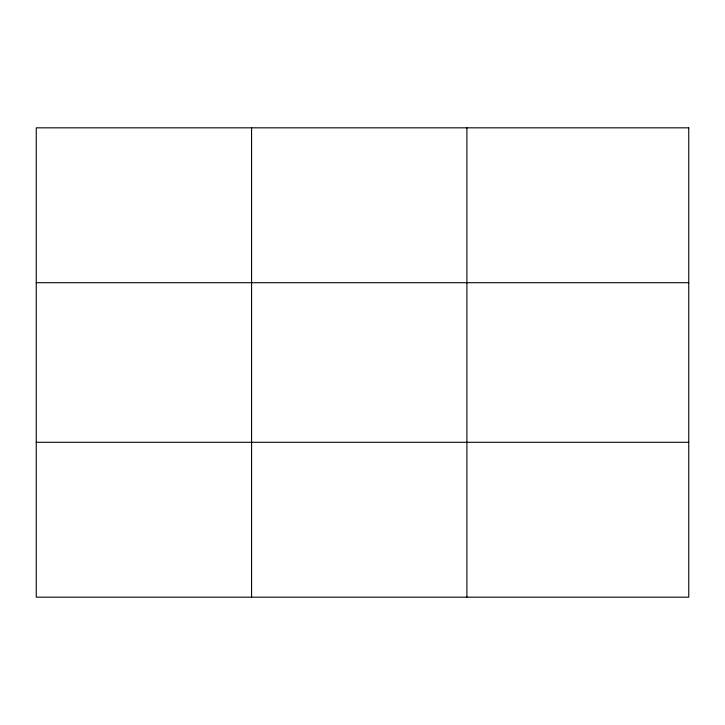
<?xml version="1.0" encoding="UTF-8"?>
<svg xmlns="http://www.w3.org/2000/svg" width="725" height="725" viewBox="0 0 725 725"><rect width="100%" height="100%" fill="white"/><g stroke="black" fill="none" stroke-linecap="round" stroke-linejoin="round"><path stroke-width="1.09" d="M251.575 597.173L251.575 127.827M466.9 597.173L466.9 127.827M36.25 282.714L688.75 282.714M36.25 442.286L688.75 442.286M688.75 127.827L688.75 597.173L36.25 597.173L36.25 127.827L688.75 127.827"/></g></svg>
